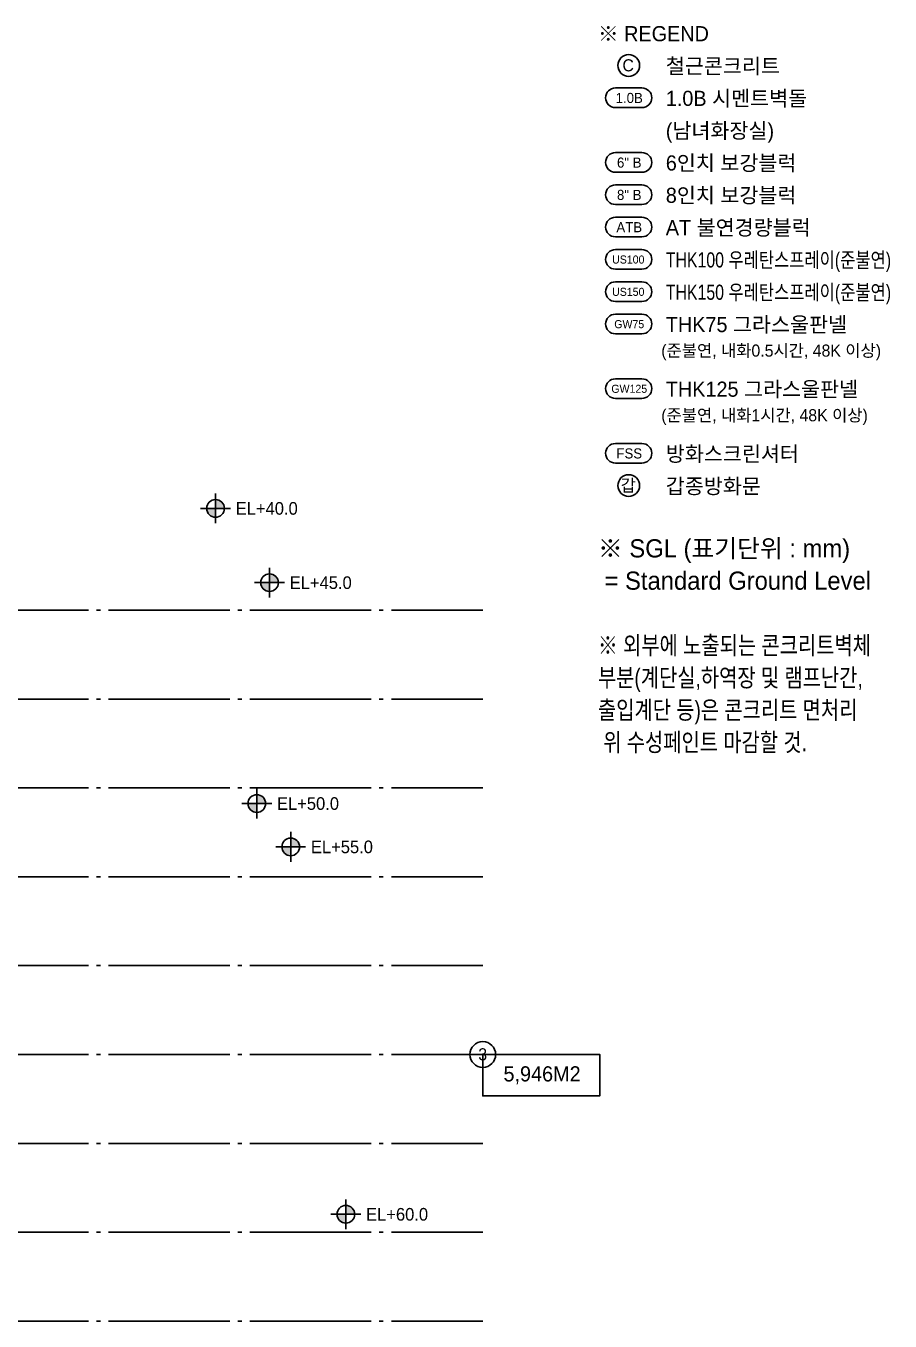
# Model space of a CAD drawing. Header units: millimetres. Extents: x 252735598 to 255219468, y 503852592 to 504847014.
# Drawn here: x 254692535 to 254799468, y 503954091 to 504114407 of the extents above; entities that cross this region are included whole.
import ezdxf
from ezdxf.enums import TextEntityAlignment as Align

# ---------------------------------------------------------------- set-up
doc = ezdxf.new("R2010")
doc.units = ezdxf.units.MM
doc.linetypes.add('CEN', pattern=[35, 30, -2, 1, -2])
for name, color, linetype in [('4A.TEC CEN', 1, 'CEN'), ('4A.TEC TEXT', 7, 'Continuous'), ('4A.TEC TEXT 1', 3, 'Continuous'), ('4A.TEC TEXT 2', 3, 'Continuous'), ('4A.TEC 심볼', 7, 'Continuous'), ('㈜SE&C TEXT', 7, 'Continuous')]:
    doc.layers.add(name, color=color, linetype=linetype)
doc.styles.add('돋움', font='')
doc.styles.get('돋움').set_extended_font_data('돋움')

# ---------------------------------------------------------------- blocks, each defined once
blk = doc.blocks.new('a4w')
at = {"layer": '4A.TEC 심볼'}
for points in [[(-19898.21085464954, 7460443.649069726), (-21873.49258157611, 7460443.649069726, 1), (-21873.49258157611, 7458989.220267773), (-19898.21085464954, 7458989.220267773, 1)], [(-19898.21085464954, 7455643.649091363), (-21873.49258157611, 7455643.649091363, 1), (-21873.49258157611, 7454189.220289409), (-19898.21085464954, 7454189.220289409, 1)], [(-19898.21085464954, 7453243.649102092), (-21873.49258157611, 7453243.649102092, 1), (-21873.49258157611, 7451789.220300138), (-19898.21085464954, 7451789.220300138, 1)], [(-19898.21085464954, 7450843.649102092), (-21873.49258157611, 7450843.649102092, 1), (-21873.49258157611, 7449389.220300138), (-19898.21085464954, 7449389.220300138, 1)], [(-19898.21085464954, 7448443.649134457), (-21873.49258157611, 7448443.649134457, 1), (-21873.49258157611, 7446989.220332503), (-19898.21085464954, 7446989.220332503, 1)], [(-19898.21085464954, 7446043.649134457), (-21873.49258157611, 7446043.649134457, 1), (-21873.49258157611, 7444589.220332503), (-19898.21085464954, 7444589.220332503, 1)], [(-19898.21085464954, 7443643.649145186), (-21873.49258157611, 7443643.649145186, 1), (-21873.49258157611, 7442189.220343232), (-19898.21085464954, 7442189.220343232, 1)], [(-19898.21085464954, 7438843.649145186), (-21873.49258157611, 7438843.649145186, 1), (-21873.49258157611, 7437389.220343232), (-19898.21085464954, 7437389.220343232, 1)], [(-19898.21085464954, 7434043.649166822), (-21873.49258157611, 7434043.649166822, 1), (-21873.49258157611, 7432589.220364869), (-19898.21085464954, 7432589.220364869, 1)]]:
    blk.add_lwpolyline(points, format="xyb", close=True, dxfattribs=at)
for centre in [(-20885.85171815753, 7462116.434647202), (-20885.85171815753, 7430916.434776664)]:
    blk.add_circle(centre, 807.9651291989927, dxfattribs=at)
at = {"layer": '4A.TEC TEXT', "style": '돋움'}
for s, p in [('C', (-20923.3173109591, 7462128.117108643)), ('갑', (-20923.3173109591, 7430928.117237985))]:
    blk.add_text(s, height=899.9999959618988, dxfattribs=at).set_placement(p, align=Align.MIDDLE_CENTER)
for s, height, p in [('1.0B', 749.9999966349156, (-20844.55279797316, 7459704.885318041)), ('6" B', 749.9999966349156, (-20844.55279797316, 7454904.885339677)), ('8" B', 749.9999966349156, (-20844.55279797316, 7452504.885350406)), ('ATB', 749.9999966349156, (-20844.55279797316, 7450104.885350406)), ('US100', 600, (-20915.9123865068, 7447704.885382771)), ('US150', 600, (-20915.9123865068, 7445304.885382771)), ('GW75', 600, (-20844.55279797316, 7442904.88539362)), ('GW125', 600, (-20844.55279797316, 7438104.88539362)), ('FSS', 749.9999966349156, (-20844.55279797316, 7433304.885415137))]:
    blk.add_text(s, height=height, dxfattribs=at).set_placement(p, align=Align.MIDDLE)
at = {"layer": '4A.TEC TEXT 2', "color": 3, "style": '돋움'}
for s, height, p in [('※ REGEND', 1125, (-23169.95127123594, 7463575.710806131)), ('철근콘크리트', 1125, (-18130.24225050211, 7461175.823986709)), ('1.0B 시멘트벽돌', 1125, (-18130.24225050211, 7458775.824008226)), ('(남녀화장실)', 1125, (-18130.24225050211, 7456375.824018955)), ('6인치 보강블럭', 1125, (-18130.24225050211, 7453975.824029803)), ('8인치 보강블럭', 1125, (-18130.24225050211, 7451575.824040592)), ('AT 불연경량블럭', 1125, (-18130.24225050211, 7449175.824040592)), ('THK75 그라스울판넬', 1125, (-18130.24225050211, 7441975.824083686)), ('(준불연, 내화0.5시간, 48K 이상)', 900, (-18466.15096142888, 7440221.665098369)), ('THK125 그라스울판넬', 1125, (-18130.24225050211, 7437175.824083686)), ('(준불연, 내화1시간, 48K 이상)', 900, (-18466.15096142888, 7435421.665098369)), ('방화스크린셔터', 1125, (-18130.24225050211, 7432375.824105322)), ('갑종방화문', 1125, (-18130.24225050211, 7429975.824116051)), ('※ SGL (표기단위 : mm)', 1350, (-23169.95127123594, 7425175.710967898)), (' = Standard Ground Level', 1350, (-23169.95127123594, 7422775.710978687))]:
    blk.add_text(s, height=height, dxfattribs=at).set_placement(p, align=Align.BOTTOM_LEFT)
at = {"layer": '4A.TEC TEXT 2', "color": 3, "style": '돋움', "width": 0.8}
for s, height, p in [('THK100 우레탄스프레이(준불연)', 1125, (-18130.24225050211, 7446775.824072957)), ('THK150 우레탄스프레이(준불연)', 1125, (-18130.24225050211, 7444375.824072957)), ('※ 외부에 노출되는 콘크리트벽체', 1350, (-23169.95127132535, 7417975.710967958)), ('부분(계단실,하역장 및 램프난간,', 1350, (-23169.95127132535, 7415575.710978806)), ('출입계단 등)은 콘크리트 면처리', 1350, (-23169.95127132535, 7413175.710978806)), (' 위 수성페인트 마감할 것.', 1350, (-23169.95127132535, 7410775.710978806))]:
    blk.add_text(s, height=height, dxfattribs=at).set_placement(p, align=Align.BOTTOM_LEFT)
blk = doc.blocks.new('dwgFD3B')
at = {"layer": '4A.TEC CEN', "color": 250, "ltscale": 500}
for p, q in [((49194.51359510422, -92936.83478701115, -3333.333333333334), (357999.999995023, -92936.83478701115, -3333.333333333334)), ((49194.51359510422, -103936.8347870111, -3333.333333333334), (357999.999995023, -103936.8347870111, -3333.333333333334)), ((49194.51359510422, -114936.8347870111, -3333.333333333334), (357999.999995023, -114936.8347870111, -3333.333333333334)), ((49194.51359510422, -125936.8347870111, -3333.333333333334), (357999.999995023, -125936.8347870111, -3333.333333333334)), ((49194.51359510422, -136936.8347870111, -3333.333333333334), (357999.999995023, -136936.8347870111, -3333.333333333334)), ((49194.51359510422, -147936.8347870111, -3333.333333333334), (357999.999995023, -147936.8347870111, -3333.333333333334)), ((49194.51359510422, -158936.8347870111, -3333.333333333334), (357999.999995023, -158936.8347870111, -3333.333333333334)), ((49194.51359510422, -169936.8347870111, -3333.333333333334), (357999.999995023, -169936.8347870111, -3333.333333333334)), ((49194.51359510422, -180936.8347870111, -3333.333333333334), (357999.999995023, -180936.8347870111, -3333.333333333334))]:
    blk.add_line(p, q, dxfattribs=at)
blk = doc.blocks.new('FL-LEVEL1')
at = {"layer": '4A.TEC 심볼', "linetype": 'ByBlock'}
h = blk.add_hatch(color=256, dxfattribs=at)
h.paths.add_polyline_path([(295, 174.9999999991269), (295, -8.731149e-10), (470, -8.731149e-10, 0.4142135623730951)])
h.paths.add_polyline_path([(295, -8.731149e-10), (120, -8.731149e-10, 0.4142135623730951), (295, -175.0000000008731)])
for p, q in [((295, -295.0000000002328), (295, 295.0000000001164)), ((0, 0), (590, -5.82077e-11))]:
    blk.add_line(p, q, dxfattribs=at)
blk.add_circle((295, -1.74623e-10), 174.9999999999983, dxfattribs=at)
at = {"layer": '4A.TEC TEXT 2', "color": 3, "linetype": 'ByBlock', "style": '돋움'}
blk.add_attdef('FL', text='', height=250.0000000000001, dxfattribs=at).set_placement((695, 0), align=Align.MIDDLE_LEFT)
blk = doc.blocks.new('dwg9CDF')
at = {"layer": '4A.TEC 심볼', "color": 3, "linetype": 'ByBlock'}
ref = blk.add_blockref('FL-LEVEL1', (323089.2290580273, -80342.49140870571, 36666.21667055927), dxfattribs=dict(at, xscale=6.250000000000405, yscale=6.250000000000405, zscale=6.250000000000405))
ref.add_attrib('FL', 'EL+40.0', dxfattribs={"layer": '4A.TEC TEXT 1', "color": 3, "linetype": 'ByBlock', "height": 1562.500000000101, "style": '돋움'}).set_placement((327432.9790580273, -80342.49140870571, 36666.21667055927), align=Align.MIDDLE_LEFT)
ref = blk.add_blockref('FL-LEVEL1', (329769.2546201348, -89535.51811462641, 46666.21667055928), dxfattribs=dict(at, xscale=6.250000000000405, yscale=6.250000000000405, zscale=6.250000000000405))
ref.add_attrib('FL', 'EL+45.0', dxfattribs={"layer": '4A.TEC TEXT 1', "color": 3, "linetype": 'ByBlock', "height": 1562.500000000101, "style": '돋움'}).set_placement((334113.0046201348, -89535.51811462641, 46666.21667055928), align=Align.MIDDLE_LEFT)
ref = blk.add_blockref('FL-LEVEL1', (328195.1850419641, -116873.8218340278, 51666.21667055928), dxfattribs=dict(at, xscale=6.250000000000405, yscale=6.250000000000405, zscale=6.250000000000405))
ref.add_attrib('FL', 'EL+50.0', dxfattribs={"layer": '4A.TEC TEXT 1', "color": 3, "linetype": 'ByBlock', "height": 1562.500000000101, "style": '돋움'}).set_placement((332538.9350419641, -116873.8218340278, 51666.21667055928), align=Align.MIDDLE_LEFT)
ref = blk.add_blockref('FL-LEVEL1', (332390.9887700677, -122239.8485672474, 56666.21667055928), dxfattribs=dict(at, xscale=6.250000000000405, yscale=6.250000000000405, zscale=6.250000000000405))
ref.add_attrib('FL', 'EL+55.0', dxfattribs={"layer": '4A.TEC TEXT 1', "color": 3, "linetype": 'ByBlock', "height": 1562.500000000101, "style": '돋움'}).set_placement((336734.7387700677, -122239.8485672474, 56666.21667055928), align=Align.MIDDLE_LEFT)
ref = blk.add_blockref('FL-LEVEL1', (339217.9820476174, -167717.3188919425, 226666.2166705593), dxfattribs=dict(at, xscale=6.250000000000405, yscale=6.250000000000405, zscale=6.250000000000405))
ref.add_attrib('FL', 'EL+60.0', dxfattribs={"layer": '4A.TEC TEXT 1', "color": 3, "linetype": 'ByBlock', "height": 1562.500000000101, "style": '돋움'}).set_placement((343561.7320476174, -167717.3188919425, 226666.2166705593), align=Align.MIDDLE_LEFT)

msp = doc.modelspace()

# ---------------------------------------------------------------- linework, layer by layer
at = {"layer": '4A.TEC 심볼'}
msp.add_lwpolyline([(254749066.5427262, 503987090.9013518), (254763533.1043762, 503987090.9013518), (254763533.1043762, 503981965.9013518), (254749066.5427262, 503981965.9013518)], close=True, dxfattribs=at)
msp.add_lwpolyline([(254749066.5427262, 503987090.9013518), (254763533.1043762, 503987090.9013518), (254763533.1043762, 503981965.9013518), (254749066.5427262, 503981965.9013518)], close=True, dxfattribs=at)
at = {"layer": '4A.TEC 심볼', "color": 4}
msp.add_circle((254749066.5427262, 503987090.9013518), 1591.549430918953, dxfattribs=at)

# ---------------------------------------------------------------- block references
for name, p in [('dwgFD3B', (254391066.5427312, 504135027.7361388, 3333.333333333334)), ('dwg9CDF', (254391066.5427327, 504135027.7361388, -1666.666666666672))]:
    msp.add_blockref(name, p)
at = {"layer": '㈜SE&C TEXT', "xscale": 1.666666666666667, "yscale": 1.666666666666667, "zscale": 1.666666666666667}
msp.add_blockref('a4w', (254801933.1269589, 491672648.3646747, 3333.333333333334), dxfattribs=at)

# ---------------------------------------------------------------- texts
at = {"layer": '4A.TEC TEXT', "color": 6, "style": '돋움'}
msp.add_text('3', height=1500, dxfattribs=at).set_placement((254749056.443686, 503987113.8623022), align=Align.MIDDLE_CENTER)
at = {"layer": '4A.TEC TEXT', "color": 1, "style": '돋움'}
msp.add_text('5,946M2', height=1875, dxfattribs=at).set_placement((254756403.9711642, 503984691.8962327), align=Align.MIDDLE_CENTER)
msp.add_text('5,946M2', height=1875, dxfattribs=at).set_placement((254756403.9711642, 503984691.8962327), align=Align.MIDDLE_CENTER)

doc.saveas('drawing.dxf')
